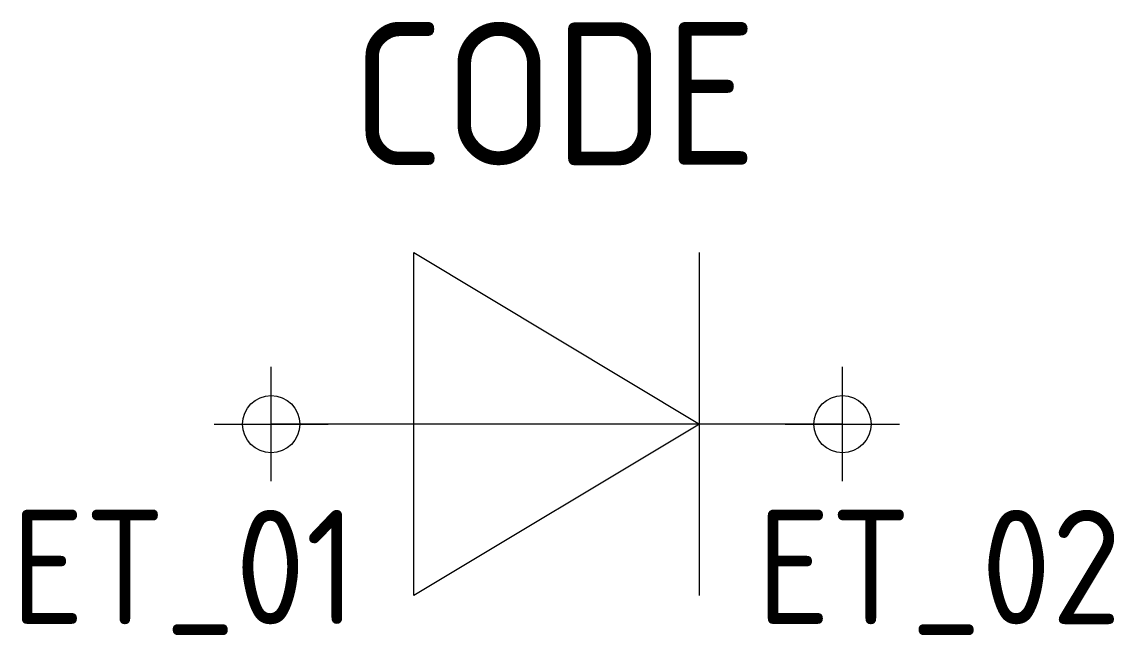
# Model space of a CAD drawing. Extents: x 3990.6 to 4009.8, y 116.3 to 127.
import ezdxf
from ezdxf.enums import TextEntityAlignment as Align

# ---------------------------------------------------------------- set-up
doc = ezdxf.new("R2010")
doc.units = 0
doc.header["$LTSCALE"] = 10
doc.header["$MEASUREMENT"] = 0
doc.header["$PDMODE"] = 34
doc.header["$PDSIZE"] = -5
doc.layers.get('0').update_dxf_attribs({"linetype": 'CONTINUOUS'})
for name, color, linetype in [('C', 7, 'CONTINUOUS'), ('TKST2', 1, 'CONTINUOUS'), ('TKST3', 3, 'CONTINUOUS')]:
    doc.layers.add(name, color=color, linetype=linetype)
doc.styles.get("Standard").update_dxf_attribs({"font": 'iso8.shx'})

msp = doc.modelspace()

# ---------------------------------------------------------------- linework, layer by layer
msp.add_lwpolyline([(3997.5, 117), (3997.5, 123), (4002.5, 120), (3997.5, 117)], close=True)
for points in [[(4002.5, 117), (4002.5, 123)], [(4005, 120), (3995, 120)]]:
    msp.add_lwpolyline(points)
at = {"layer": 'C', "color": 1}
msp.add_point((3995, 120), dxfattribs=at)
at = {"layer": 'C', "color": 2}
msp.add_point((4005, 120), dxfattribs=at)

# ---------------------------------------------------------------- texts
at = {"layer": 'TKST2'}
msp.add_attdef('ET_01', text='', height=2, dxfattribs=at).set_placement((3996.5, 116.5), align=Align.RIGHT)
msp.add_attdef('ET_02', (4003.5, 116.5), '', height=2, dxfattribs=at)
at = {"layer": 'TKST3'}
msp.add_attdef('CODE', text='-V', height=2.5, dxfattribs=at).set_placement((3999.955, 124.528), align=Align.CENTER)

doc.saveas('drawing.dxf')
